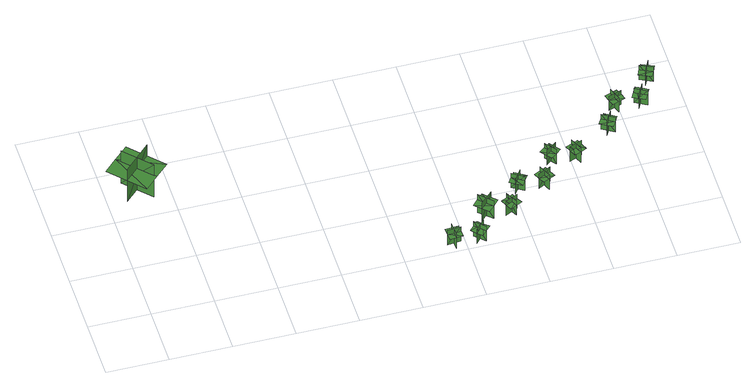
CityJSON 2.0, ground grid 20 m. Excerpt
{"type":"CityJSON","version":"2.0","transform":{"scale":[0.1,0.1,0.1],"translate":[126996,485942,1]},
"CityObjects":{
"tree1":{"type":"SolitaryVegetationObject","geometry":[{"type":"MultiSurface","lod":"1","boundaries":[[[0,1,2]],[[0,2,3]],[[4,5,6]],[[4,6,7]],[[8,9,10]],[[8,10,11]],[[8,11,12]],[[8,12,13]]]}]},
"tree2":{"type":"SolitaryVegetationObject","geometry":[{"type":"MultiSurface","lod":"1","boundaries":[[[14,15,16]],[[14,16,17]],[[18,19,20]],[[18,20,21]],[[22,23,24]],[[22,24,25]],[[22,25,26]],[[22,26,27]]]}]},
"tree3":{"type":"SolitaryVegetationObject","geometry":[{"type":"MultiSurface","lod":"1","boundaries":[[[28,29,30]],[[28,30,31]],[[32,33,34]],[[32,34,35]],[[36,37,38]],[[36,38,39]],[[36,39,40]],[[36,40,41]]]}]},
"tree4":{"type":"SolitaryVegetationObject","geometry":[{"type":"MultiSurface","lod":"1","boundaries":[[[42,43,44]],[[42,44,45]],[[46,47,48]],[[46,48,49]],[[50,51,52]],[[50,52,53]],[[50,53,54]],[[50,54,55]]]}]},
"tree5":{"type":"SolitaryVegetationObject","geometry":[{"type":"MultiSurface","lod":"1","boundaries":[[[56,57,58]],[[56,58,59]],[[60,61,62]],[[60,62,63]],[[64,65,66]],[[64,66,67]],[[64,67,68]],[[64,68,69]]]}]},
"tree6":{"type":"SolitaryVegetationObject","geometry":[{"type":"MultiSurface","lod":"1","boundaries":[[[70,71,72]],[[70,72,73]],[[74,75,76]],[[74,76,77]],[[78,79,80]],[[78,80,81]],[[78,81,82]],[[78,82,83]]]}]},
"tree7":{"type":"SolitaryVegetationObject","geometry":[{"type":"MultiSurface","lod":"1","boundaries":[[[84,85,86]],[[84,86,87]],[[88,89,90]],[[88,90,91]],[[92,93,94]],[[92,94,95]],[[92,95,96]],[[92,96,97]]]}]},
"tree8":{"type":"SolitaryVegetationObject","geometry":[{"type":"MultiSurface","lod":"1","boundaries":[[[98,99,100]],[[98,100,101]],[[102,103,104]],[[102,104,105]],[[106,107,108]],[[106,108,109]],[[106,109,110]],[[106,110,111]]]}]},
"tree9":{"type":"SolitaryVegetationObject","geometry":[{"type":"MultiSurface","lod":"1","boundaries":[[[112,113,114]],[[112,114,115]],[[116,117,118]],[[116,118,119]],[[120,121,122]],[[120,122,123]],[[120,123,124]],[[120,124,125]]]}]},
"tree10":{"type":"SolitaryVegetationObject","geometry":[{"type":"MultiSurface","lod":"1","boundaries":[[[126,127,128]],[[126,128,129]],[[130,131,132]],[[130,132,133]],[[134,135,136]],[[134,136,137]],[[134,137,138]],[[134,138,139]]]}]},
"tree11":{"type":"SolitaryVegetationObject","geometry":[{"type":"MultiSurface","lod":"1","boundaries":[[[140,141,142]],[[140,142,143]],[[144,145,146]],[[144,146,147]],[[148,149,150]],[[148,150,151]],[[148,151,152]],[[148,152,153]]]}]},
"tree12":{"type":"SolitaryVegetationObject","geometry":[{"type":"MultiSurface","lod":"1","boundaries":[[[154,155,156]],[[154,156,157]],[[158,159,160]],[[158,160,161]],[[162,163,164]],[[162,164,165]],[[162,165,166]],[[162,166,167]]]}]},
"tree13":{"type":"SolitaryVegetationObject","geometry":[{"type":"MultiSurface","lod":"1","boundaries":[[[168,169,170]],[[168,170,171]],[[172,173,174]],[[172,174,175]],[[176,177,178]],[[176,178,179]],[[176,179,180]],[[176,180,181]]]}]}
},
"vertices":[
[60,476,3],[60,476,143],[146,559,143],[146,559,3],[63,557,3],[63,557,143],[143,473,143],[143,473,3],[50,570,97],[7,528,97],[107,424,97],[150,465,97],[194,507,97],[94,611,97],
[962,58,3],[965,13,3],[965,13,64],[962,58,64],[942,35,3],[986,38,3],[986,38,64],[942,35,64],[942,35,47],[944,13,47],[988,16,47],[986,38,47],[985,61,47],[941,57,47],
[1060,18,3],[1028,49,3],[1028,49,65],[1060,18,65],[1059,48,3],[1029,15,3],[1029,15,65],[1059,48,65],[1059,48,48],[1043,63,48],[1013,31,48],[1029,15,48],[1045,0,48],[1075,33,48],
[1071,103,3],[1110,142,3],[1110,142,80],[1071,103,80],[1108,103,3],[1068,142,3],[1068,142,80],[1108,103,80],[1108,103,58],[1127,123,58],[1088,162,58],[1068,142,58],[1049,122,58],[1088,83,58],
[1177,97,4],[1158,137,4],[1158,137,65],[1177,97,65],[1187,124,4],[1147,105,4],[1147,105,65],[1187,124,65],[1187,124,48],[1178,144,48],[1138,125,48],[1147,105,48],[1157,85,48],[1197,104,48],
[1223,220,4],[1199,183,4],[1199,183,65],[1223,220,65],[1194,214,4],[1231,190,4],[1231,190,65],[1194,214,65],[1194,214,48],[1182,195,48],[1219,171,48],[1231,190,48],[1243,208,48],[1206,233,48],
[1285,215,4],[1303,175,4],[1303,175,66],[1285,215,66],[1274,187,4],[1314,206,4],[1314,206,66],[1274,187,66],[1274,187,48],[1284,167,48],[1324,186,48],[1314,206,48],[1305,226,48],[1265,207,48],
[1324,276,4],[1359,303,4],[1359,303,66],[1324,276,66],[1353,272,4],[1326,307,4],[1326,307,66],[1353,272,66],[1353,272,48],[1370,286,48],[1343,321,48],[1326,307,48],[1308,294,48],[1335,259,48],
[1436,288,4],[1396,271,4],[1396,271,66],[1436,288,66],[1409,299,4],[1426,258,4],[1426,258,66],[1409,299,66],[1409,299,49],[1389,291,49],[1406,250,49],[1426,258,49],[1447,267,49],[1430,308,49],
[1533,347,4],[1556,385,4],[1556,385,66],[1533,347,66],[1562,353,4],[1524,377,4],[1524,377,66],[1562,353,66],[1562,353,49],[1573,372,49],[1536,396,49],[1524,377,49],[1512,358,49],[1550,335,49],
[1581,472,4],[1595,431,4],[1595,431,65],[1581,472,65],[1568,446,4],[1610,461,4],[1610,461,65],[1568,446,65],[1568,446,48],[1575,425,48],[1617,440,48],[1610,461,48],[1602,481,48],[1561,467,48],
[1650,457,4],[1689,436,4],[1689,436,65],[1650,457,65],[1658,429,4],[1679,468,4],[1679,468,65],[1658,429,65],[1658,429,48],[1677,418,48],[1698,457,48],[1679,468,48],[1660,478,48],[1638,439,48],
[1704,519,3],[1723,559,3],[1723,559,65],[1704,519,65],[1732,528,3],[1692,547,3],[1692,547,65],[1732,528,65],[1732,528,47],[1741,548,47],[1702,567,47],[1692,547,47],[1682,527,47],[1722,508,47]
]}
